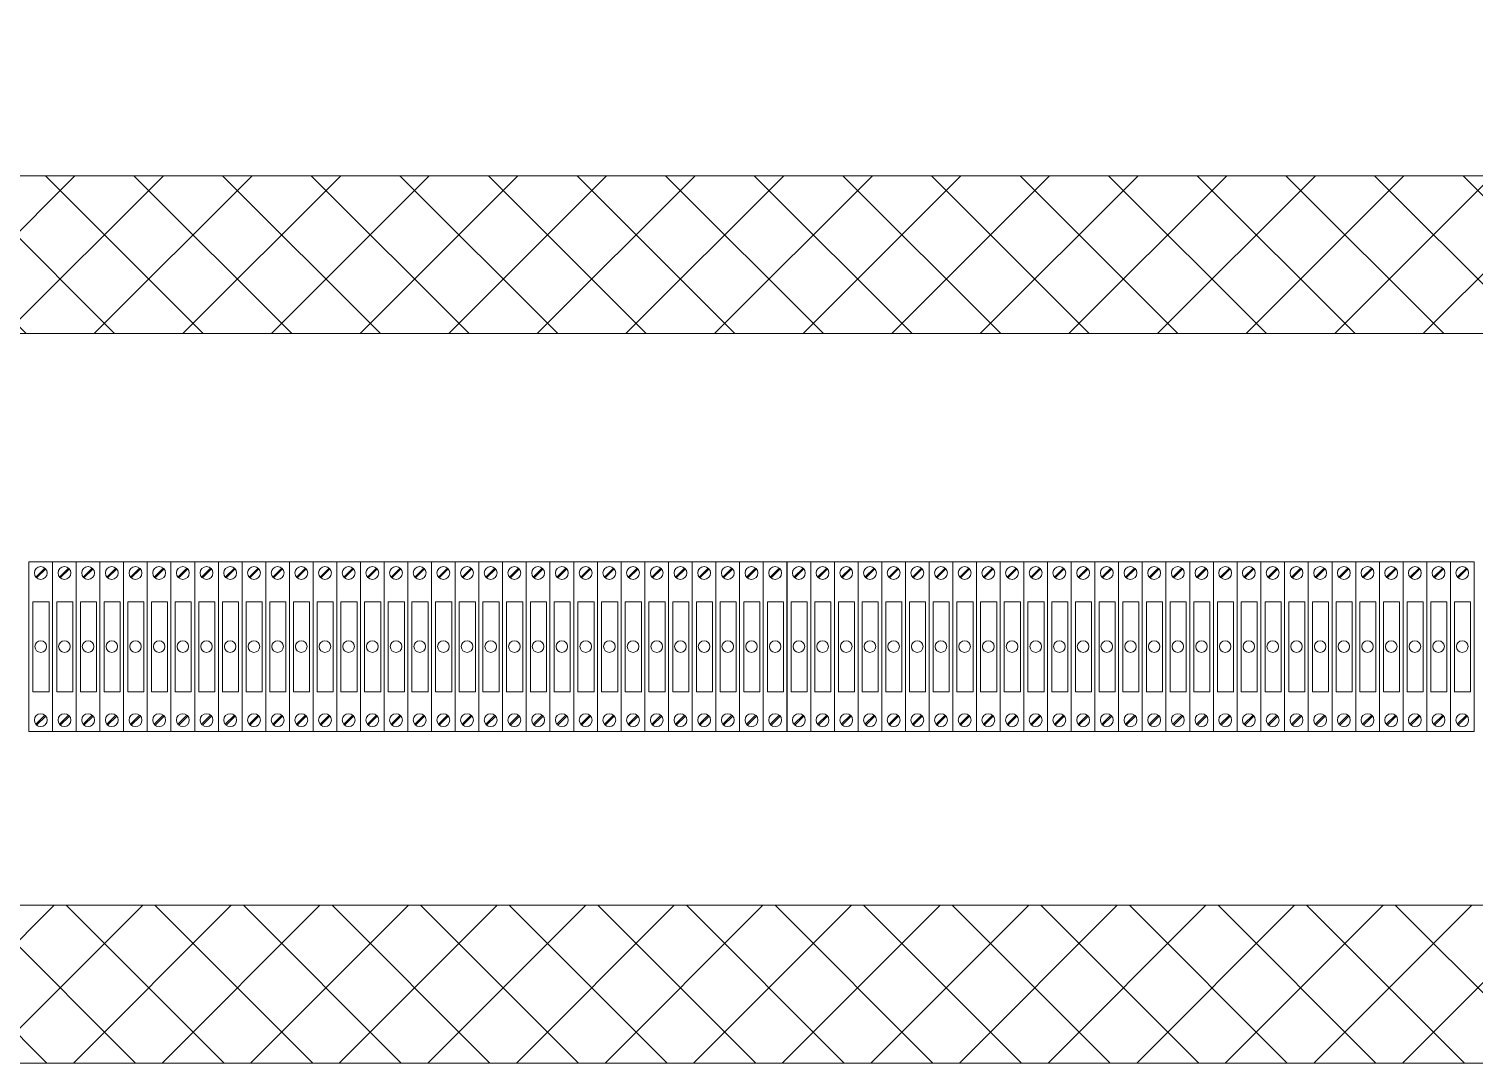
# Model space of a CAD drawing. Header units: millimetres. Extents: x 32626 to 72822, y 60047 to 123188.
# Drawn here: x 38985.6 to 39205.3, y 64582.1 to 64739.4 of the extents above; entities that cross this region are included whole.
import ezdxf

# ---------------------------------------------------------------- set-up
doc = ezdxf.new("R2010")
doc.units = ezdxf.units.MM
doc.header["$LTSCALE"] = 10
doc.layers.add('1轮廓实线层', color=7, linetype='Continuous', lineweight=18)

msp = doc.modelspace()

# ---------------------------------------------------------------- hatches: boundary and pattern name
at = {"layer": '1轮廓实线层'}
h = msp.add_hatch(dxfattribs=at)
h.set_pattern_fill('ANSI37', color=256, scale=3, style=0)
h.set_pattern_definition([(45, (7301.284, -2091.581), (-6.7351921, 6.7351921), []), (135, (7301.284, -2091.581), (-6.7351921, -6.7351921), [])])
h.paths.add_polyline_path([(39458.37, 64582.11), (39458.37, 64827.97), (38724.3, 64827.97), (38724.3, 64582.11)])
h.paths.add_polyline_path([(39434.37, 64606.11), (39434.37, 64693.04), (38748.3, 64693.04), (38748.3, 64606.11)], flags=16)
h.paths.add_polyline_path([(39434.37, 64717.04), (39434.37, 64803.97), (38748.3, 64803.97), (38748.3, 64717.04)], flags=16)

# ---------------------------------------------------------------- linework, layer by layer
for p, q in [((39434.37, 64717.04), (38748.3, 64717.04)), ((39434.37, 64693.04), (38748.3, 64693.04)), ((39194.37, 64606.11), (38748.3, 64606.11)), ((39434.37, 64606.11), (38748.3, 64606.11)), ((39458.37, 64582.11), (38724.3, 64582.11))]:
    msp.add_line(p, q, dxfattribs=at)
at = {"layer": '1轮廓实线层', "lineweight": 13}
for p, q in [((38985.62, 64658.35), (38989.22, 64658.35)), ((38985.62, 64632.55), (38985.62, 64658.35)), ((38989.22, 64658.35), (38989.22, 64632.55)), ((38989.22, 64658.35), (38992.82, 64658.35)), ((38989.22, 64632.55), (38989.22, 64658.35)), ((38992.82, 64658.35), (38992.82, 64632.55)), ((38992.82, 64658.35), (38996.42, 64658.35)), ((38992.82, 64632.55), (38992.82, 64658.35)), ((38996.42, 64658.35), (38996.42, 64632.55)), ((38996.42, 64658.35), (39000.02, 64658.35)), ((38996.42, 64632.55), (38996.42, 64658.35)), ((39000.02, 64658.35), (39000.02, 64632.55)), ((39000.02, 64658.35), (39003.62, 64658.35)), ((39000.02, 64632.55), (39000.02, 64658.35)), ((39003.62, 64658.35), (39003.62, 64632.55)), ((39003.62, 64658.35), (39007.22, 64658.35)), ((39003.62, 64632.55), (39003.62, 64658.35)), ((39007.22, 64658.35), (39007.22, 64632.55)), ((39007.22, 64658.35), (39010.82, 64658.35)), ((39007.22, 64632.55), (39007.22, 64658.35)), ((39010.82, 64658.35), (39010.82, 64632.55)), ((39010.82, 64658.35), (39014.42, 64658.35)), ((39010.82, 64632.55), (39010.82, 64658.35)), ((39014.42, 64658.35), (39014.42, 64632.55)), ((39014.42, 64658.35), (39018.02, 64658.35)), ((39014.42, 64632.55), (39014.42, 64658.35)), ((39018.02, 64658.35), (39018.02, 64632.55)), ((39018.03, 64658.35), (39021.63, 64658.35)), ((39018.03, 64632.55), (39018.03, 64658.35)), ((39021.63, 64658.35), (39021.63, 64632.55)), ((39021.63, 64658.35), (39025.23, 64658.35)), ((39021.63, 64632.55), (39021.63, 64658.35)), ((39025.23, 64658.35), (39025.23, 64632.55)), ((39025.23, 64658.35), (39028.83, 64658.35)), ((39025.23, 64632.55), (39025.23, 64658.35)), ((39028.83, 64658.35), (39028.83, 64632.55)), ((39028.83, 64658.35), (39032.43, 64658.35)), ((39028.83, 64632.55), (39028.83, 64658.35)), ((39032.43, 64658.35), (39032.43, 64632.55)), ((39032.43, 64658.35), (39036.03, 64658.35)), ((39032.43, 64632.55), (39032.43, 64658.35)), ((39036.03, 64658.35), (39036.03, 64632.55)), ((39036.03, 64658.35), (39039.63, 64658.35)), ((39036.03, 64632.55), (39036.03, 64658.35)), ((39039.63, 64658.35), (39039.63, 64632.55)), ((39039.63, 64658.35), (39043.23, 64658.35)), ((39039.63, 64632.55), (39039.63, 64658.35)), ((39043.23, 64658.35), (39043.23, 64632.55)), ((39043.23, 64658.35), (39046.83, 64658.35)), ((39043.23, 64632.55), (39043.23, 64658.35)), ((39046.83, 64658.35), (39046.83, 64632.55)), ((39046.83, 64658.35), (39050.43, 64658.35)), ((39046.83, 64632.55), (39046.83, 64658.35)), ((39050.43, 64658.35), (39050.43, 64632.55)), ((39050.43, 64658.35), (39054.03, 64658.35)), ((39050.43, 64632.55), (39050.43, 64658.35)), ((39054.03, 64658.35), (39054.03, 64632.55)), ((39054.03, 64658.35), (39057.63, 64658.35)), ((39054.03, 64632.55), (39054.03, 64658.35)), ((39057.63, 64658.35), (39057.63, 64632.55)), ((39057.63, 64658.35), (39061.23, 64658.35)), ((39057.63, 64632.55), (39057.63, 64658.35)), ((39061.23, 64658.35), (39061.23, 64632.55)), ((39061.23, 64658.35), (39064.83, 64658.35)), ((39061.23, 64632.55), (39061.23, 64658.35)), ((39064.83, 64658.35), (39064.83, 64632.55)), ((39064.84, 64658.35), (39068.44, 64658.35)), ((39064.84, 64632.55), (39064.84, 64658.35)), ((39068.44, 64658.35), (39068.44, 64632.55)), ((39068.47, 64658.35), (39072.07, 64658.35)), ((39072.07, 64658.35), (39072.07, 64632.55)), ((39072.07, 64658.35), (39075.67, 64658.35)), ((39072.07, 64632.55), (39072.07, 64658.35)), ((39075.67, 64658.35), (39075.67, 64632.55)), ((39075.67, 64658.35), (39079.27, 64658.35)), ((39075.67, 64632.55), (39075.67, 64658.35)), ((39079.27, 64658.35), (39079.27, 64632.55)), ((39079.27, 64658.35), (39082.87, 64658.35)), ((39079.27, 64632.55), (39079.27, 64658.35)), ((39082.87, 64658.35), (39082.87, 64632.55)), ((39082.87, 64658.35), (39086.47, 64658.35)), ((39082.87, 64632.55), (39082.87, 64658.35)), ((39086.47, 64658.35), (39086.47, 64632.55)), ((39086.47, 64658.35), (39090.07, 64658.35)), ((39086.47, 64632.55), (39086.47, 64658.35)), ((39090.07, 64658.35), (39090.07, 64632.55)), ((39090.07, 64658.35), (39093.67, 64658.35)), ((39090.07, 64632.55), (39090.07, 64658.35)), ((39093.67, 64658.35), (39093.67, 64632.55)), ((39093.67, 64658.35), (39097.27, 64658.35)), ((39093.67, 64632.55), (39093.67, 64658.35)), ((39097.27, 64658.35), (39097.27, 64632.55)), ((39097.27, 64658.35), (39100.87, 64658.35)), ((39097.27, 64632.55), (39097.27, 64658.35)), ((39100.87, 64658.35), (39100.87, 64632.55)), ((39100.88, 64658.35), (39104.48, 64658.35)), ((39100.88, 64632.55), (39100.88, 64658.35)), ((39104.48, 64658.35), (39104.48, 64632.55)), ((39104.48, 64658.35), (39108.08, 64658.35)), ((39104.48, 64632.55), (39104.48, 64658.35)), ((39108.08, 64658.35), (39108.08, 64632.55)), ((39108.08, 64658.35), (39111.68, 64658.35)), ((39108.08, 64632.55), (39108.08, 64658.35)), ((39111.68, 64658.35), (39111.68, 64632.55)), ((39111.68, 64658.35), (39115.28, 64658.35)), ((39111.68, 64632.55), (39111.68, 64658.35)), ((39115.28, 64658.35), (39115.28, 64632.55)), ((39115.28, 64658.35), (39118.88, 64658.35)), ((39115.28, 64632.55), (39115.28, 64658.35)), ((39118.88, 64658.35), (39118.88, 64632.55)), ((39118.88, 64658.35), (39122.48, 64658.35)), ((39118.88, 64632.55), (39118.88, 64658.35)), ((39122.48, 64658.35), (39122.48, 64632.55)), ((39122.48, 64658.35), (39126.08, 64658.35)), ((39122.48, 64632.55), (39122.48, 64658.35)), ((39126.08, 64658.35), (39126.08, 64632.55)), ((39126.08, 64658.35), (39129.68, 64658.35)), ((39126.08, 64632.55), (39126.08, 64658.35)), ((39129.68, 64658.35), (39129.68, 64632.55)), ((39129.68, 64658.35), (39133.28, 64658.35)), ((39129.68, 64632.55), (39129.68, 64658.35)), ((39133.28, 64658.35), (39133.28, 64632.55)), ((39133.28, 64658.35), (39136.88, 64658.35)), ((39133.28, 64632.55), (39133.28, 64658.35)), ((39136.88, 64658.35), (39136.88, 64632.55)), ((39136.88, 64658.35), (39140.48, 64658.35)), ((39136.88, 64632.55), (39136.88, 64658.35)), ((39140.48, 64658.35), (39140.48, 64632.55)), ((39140.48, 64658.35), (39144.08, 64658.35)), ((39140.48, 64632.55), (39140.48, 64658.35)), ((39144.08, 64658.35), (39144.08, 64632.55)), ((39144.09, 64632.55), (39144.09, 64658.35)), ((39144.09, 64658.35), (39147.69, 64658.35)), ((39144.09, 64632.55), (39144.09, 64658.35)), ((39147.69, 64658.35), (39147.69, 64632.55)), ((39147.69, 64658.35), (39151.29, 64658.35)), ((39147.69, 64632.55), (39147.69, 64658.35)), ((39151.29, 64658.35), (39151.29, 64632.55)), ((39151.29, 64658.35), (39154.89, 64658.35)), ((39151.29, 64632.55), (39151.29, 64658.35)), ((39154.89, 64658.35), (39154.89, 64632.55)), ((39154.89, 64658.35), (39158.49, 64658.35)), ((39154.89, 64632.55), (39154.89, 64658.35)), ((39158.49, 64658.35), (39158.49, 64632.55)), ((39158.49, 64658.35), (39162.09, 64658.35)), ((39158.49, 64632.55), (39158.49, 64658.35)), ((39162.09, 64658.35), (39162.09, 64632.55)), ((39162.09, 64658.35), (39165.69, 64658.35)), ((39162.09, 64632.55), (39162.09, 64658.35)), ((39165.69, 64658.35), (39165.69, 64632.55)), ((39165.69, 64658.35), (39169.29, 64658.35)), ((39165.69, 64632.55), (39165.69, 64658.35)), ((39169.29, 64658.35), (39169.29, 64632.55)), ((39169.29, 64658.35), (39172.89, 64658.35)), ((39169.29, 64632.55), (39169.29, 64658.35)), ((39172.89, 64658.35), (39172.89, 64632.55)), ((39172.92, 64658.35), (39176.52, 64658.35)), ((39176.52, 64658.35), (39176.52, 64632.55)), ((39176.53, 64658.35), (39180.13, 64658.35)), ((39176.53, 64632.55), (39176.53, 64658.35)), ((39180.13, 64658.35), (39180.13, 64632.55)), ((39180.13, 64658.35), (39183.73, 64658.35)), ((39180.13, 64632.55), (39180.13, 64658.35)), ((39183.73, 64658.35), (39183.73, 64632.55)), ((39183.73, 64658.35), (39187.33, 64658.35)), ((39183.73, 64632.55), (39183.73, 64658.35)), ((39187.33, 64658.35), (39187.33, 64632.55)), ((39187.33, 64658.35), (39190.93, 64658.35)), ((39187.33, 64632.55), (39187.33, 64658.35)), ((39190.93, 64658.35), (39190.93, 64632.55)), ((39190.93, 64658.35), (39194.53, 64658.35)), ((39190.93, 64632.55), (39190.93, 64658.35)), ((39194.53, 64658.35), (39194.53, 64632.55)), ((39194.53, 64658.35), (39198.13, 64658.35)), ((39194.53, 64632.55), (39194.53, 64658.35)), ((39198.13, 64658.35), (39198.13, 64632.55)), ((39198.13, 64658.35), (39201.73, 64658.35)), ((39198.13, 64632.55), (39198.13, 64658.35)), ((39201.73, 64658.35), (39201.73, 64632.55)), ((39201.73, 64658.35), (39205.33, 64658.35)), ((39201.73, 64632.55), (39201.73, 64658.35)), ((39205.33, 64658.35), (39205.33, 64632.55)), ((38986.67, 64656.01), (38988.05, 64657.39)), ((38986.79, 64655.89), (38988.17, 64657.27)), ((38990.27, 64656.01), (38991.65, 64657.39)), ((38990.39, 64655.89), (38991.77, 64657.27)), ((38993.87, 64656.01), (38995.25, 64657.39)), ((38993.99, 64655.89), (38995.37, 64657.27)), ((38997.47, 64656.01), (38998.85, 64657.39)), ((38997.59, 64655.89), (38998.97, 64657.27)), ((39001.07, 64656.01), (39002.45, 64657.39)), ((39001.19, 64655.89), (39002.57, 64657.27)), ((39004.67, 64656.01), (39006.05, 64657.39)), ((39004.79, 64655.89), (39006.17, 64657.27)), ((39008.27, 64656.01), (39009.65, 64657.39)), ((39008.39, 64655.89), (39009.77, 64657.27)), ((39011.87, 64656.01), (39013.25, 64657.39)), ((39011.99, 64655.89), (39013.37, 64657.27)), ((39015.47, 64656.01), (39016.85, 64657.39)), ((39015.6, 64655.89), (39016.97, 64657.27)), ((39019.08, 64656.01), (39020.45, 64657.39)), ((39019.2, 64655.89), (39020.58, 64657.27)), ((39022.68, 64656.01), (39024.06, 64657.39)), ((39022.8, 64655.89), (39024.18, 64657.27)), ((39026.28, 64656.01), (39027.66, 64657.39)), ((39026.4, 64655.89), (39027.78, 64657.27)), ((39029.88, 64656.01), (39031.26, 64657.39)), ((39030, 64655.89), (39031.38, 64657.27)), ((39033.48, 64656.01), (39034.86, 64657.39)), ((39033.6, 64655.89), (39034.98, 64657.27)), ((39037.08, 64656.01), (39038.46, 64657.39)), ((39037.2, 64655.89), (39038.58, 64657.27)), ((39040.68, 64656.01), (39042.06, 64657.39)), ((39040.8, 64655.89), (39042.18, 64657.27)), ((39044.28, 64656.01), (39045.66, 64657.39)), ((39044.4, 64655.89), (39045.78, 64657.27)), ((39047.88, 64656.01), (39049.26, 64657.39)), ((39048, 64655.89), (39049.38, 64657.27)), ((39051.48, 64656.01), (39052.86, 64657.39)), ((39051.6, 64655.89), (39052.98, 64657.27)), ((39055.08, 64656.01), (39056.46, 64657.39)), ((39055.2, 64655.89), (39056.58, 64657.27)), ((39058.68, 64656.01), (39060.06, 64657.39)), ((39058.81, 64655.89), (39060.18, 64657.27)), ((39062.29, 64656.01), (39063.66, 64657.39)), ((39062.41, 64655.89), (39063.79, 64657.27)), ((39065.89, 64656.01), (39067.26, 64657.39)), ((39066.01, 64655.89), (39067.39, 64657.27)), ((39069.52, 64656.01), (39070.9, 64657.39)), ((39069.64, 64655.89), (39071.02, 64657.27)), ((39073.12, 64656.01), (39074.5, 64657.39)), ((39073.24, 64655.89), (39074.62, 64657.27)), ((39076.72, 64656.01), (39078.1, 64657.39)), ((39076.84, 64655.89), (39078.22, 64657.27)), ((39080.32, 64656.01), (39081.7, 64657.39)), ((39080.44, 64655.89), (39081.82, 64657.27)), ((39083.92, 64656.01), (39085.3, 64657.39)), ((39084.04, 64655.89), (39085.42, 64657.27)), ((39087.52, 64656.01), (39088.9, 64657.39)), ((39087.64, 64655.89), (39089.02, 64657.27)), ((39091.12, 64656.01), (39092.5, 64657.39)), ((39091.24, 64655.89), (39092.62, 64657.27)), ((39094.72, 64656.01), (39096.1, 64657.39)), ((39094.85, 64655.89), (39096.22, 64657.27)), ((39098.33, 64656.01), (39099.7, 64657.39)), ((39098.45, 64655.89), (39099.83, 64657.27)), ((39101.93, 64656.01), (39103.31, 64657.39)), ((39102.05, 64655.89), (39103.43, 64657.27)), ((39105.53, 64656.01), (39106.91, 64657.39)), ((39105.65, 64655.89), (39107.03, 64657.27)), ((39109.13, 64656.01), (39110.51, 64657.39)), ((39109.25, 64655.89), (39110.63, 64657.27)), ((39112.73, 64656.01), (39114.11, 64657.39)), ((39112.85, 64655.89), (39114.23, 64657.27)), ((39116.33, 64656.01), (39117.71, 64657.39)), ((39116.45, 64655.89), (39117.83, 64657.27)), ((39119.93, 64656.01), (39121.31, 64657.39)), ((39120.05, 64655.89), (39121.43, 64657.27)), ((39123.53, 64656.01), (39124.91, 64657.39)), ((39123.65, 64655.89), (39125.03, 64657.27)), ((39127.13, 64656.01), (39128.51, 64657.39)), ((39127.25, 64655.89), (39128.63, 64657.27)), ((39130.73, 64656.01), (39132.11, 64657.39)), ((39130.85, 64655.89), (39132.23, 64657.27)), ((39134.33, 64656.01), (39135.71, 64657.39)), ((39134.45, 64655.89), (39135.83, 64657.27)), ((39137.93, 64656.01), (39139.31, 64657.39)), ((39138.05, 64655.89), (39139.43, 64657.27)), ((39141.53, 64656.01), (39142.91, 64657.39)), ((39141.66, 64655.89), (39143.03, 64657.27)), ((39145.14, 64656.01), (39146.52, 64657.39)), ((39145.26, 64655.89), (39146.64, 64657.27)), ((39148.74, 64656.01), (39150.12, 64657.39)), ((39148.86, 64655.89), (39150.24, 64657.27)), ((39152.34, 64656.01), (39153.72, 64657.39)), ((39152.46, 64655.89), (39153.84, 64657.27)), ((39155.94, 64656.01), (39157.32, 64657.39)), ((39156.06, 64655.89), (39157.44, 64657.27)), ((39159.54, 64656.01), (39160.92, 64657.39)), ((39159.66, 64655.89), (39161.04, 64657.27)), ((39163.14, 64656.01), (39164.52, 64657.39)), ((39163.26, 64655.89), (39164.64, 64657.27)), ((39166.74, 64656.01), (39168.12, 64657.39)), ((39166.86, 64655.89), (39168.24, 64657.27)), ((39170.34, 64656.01), (39171.72, 64657.39)), ((39170.46, 64655.89), (39171.84, 64657.27)), ((39173.97, 64656.01), (39175.35, 64657.39)), ((39174.1, 64655.89), (39175.47, 64657.27)), ((39177.58, 64656.01), (39178.95, 64657.39)), ((39177.7, 64655.89), (39179.08, 64657.27)), ((39181.18, 64656.01), (39182.56, 64657.39)), ((39181.3, 64655.89), (39182.68, 64657.27)), ((39184.78, 64656.01), (39186.16, 64657.39)), ((39184.9, 64655.89), (39186.28, 64657.27)), ((39188.38, 64656.01), (39189.76, 64657.39)), ((39188.5, 64655.89), (39189.88, 64657.27)), ((39191.98, 64656.01), (39193.36, 64657.39)), ((39192.1, 64655.89), (39193.48, 64657.27)), ((39195.58, 64656.01), (39196.96, 64657.39)), ((39195.7, 64655.89), (39197.08, 64657.27)), ((39199.18, 64656.01), (39200.56, 64657.39)), ((39199.3, 64655.89), (39200.68, 64657.27)), ((39202.78, 64656.01), (39204.16, 64657.39)), ((39202.9, 64655.89), (39204.28, 64657.27)), ((38986.67, 64633.63), (38988.05, 64635.01)), ((38986.79, 64633.51), (38988.17, 64634.89)), ((38990.27, 64633.63), (38991.65, 64635.01)), ((38990.39, 64633.51), (38991.77, 64634.89)), ((38993.87, 64633.63), (38995.25, 64635.01)), ((38993.99, 64633.51), (38995.37, 64634.89)), ((38997.47, 64633.63), (38998.85, 64635.01)), ((38997.59, 64633.51), (38998.97, 64634.89)), ((39001.07, 64633.63), (39002.45, 64635.01)), ((39001.19, 64633.51), (39002.57, 64634.89)), ((39004.67, 64633.63), (39006.05, 64635.01)), ((39004.79, 64633.51), (39006.17, 64634.89)), ((39008.27, 64633.63), (39009.65, 64635.01)), ((39008.39, 64633.51), (39009.77, 64634.89)), ((39011.87, 64633.63), (39013.25, 64635.01)), ((39011.99, 64633.51), (39013.37, 64634.89)), ((39015.47, 64633.63), (39016.85, 64635.01)), ((39015.6, 64633.51), (39016.97, 64634.89)), ((39019.08, 64633.63), (39020.45, 64635.01)), ((39019.2, 64633.51), (39020.58, 64634.89)), ((39022.68, 64633.63), (39024.06, 64635.01)), ((39022.8, 64633.51), (39024.18, 64634.89)), ((39026.28, 64633.63), (39027.66, 64635.01)), ((39026.4, 64633.51), (39027.78, 64634.89)), ((39029.88, 64633.63), (39031.26, 64635.01)), ((39030, 64633.51), (39031.38, 64634.89)), ((39033.48, 64633.63), (39034.86, 64635.01)), ((39033.6, 64633.51), (39034.98, 64634.89)), ((39037.08, 64633.63), (39038.46, 64635.01)), ((39037.2, 64633.51), (39038.58, 64634.89)), ((39040.68, 64633.63), (39042.06, 64635.01)), ((39040.8, 64633.51), (39042.18, 64634.89)), ((39044.28, 64633.63), (39045.66, 64635.01)), ((39044.4, 64633.51), (39045.78, 64634.89)), ((39047.88, 64633.63), (39049.26, 64635.01)), ((39048, 64633.51), (39049.38, 64634.89)), ((39051.48, 64633.63), (39052.86, 64635.01)), ((39051.6, 64633.51), (39052.98, 64634.89)), ((39055.08, 64633.63), (39056.46, 64635.01)), ((39055.2, 64633.51), (39056.58, 64634.89)), ((39058.68, 64633.63), (39060.06, 64635.01)), ((39058.81, 64633.51), (39060.18, 64634.89)), ((39062.29, 64633.63), (39063.66, 64635.01)), ((39062.41, 64633.51), (39063.79, 64634.89)), ((39065.89, 64633.63), (39067.26, 64635.01)), ((39066.01, 64633.51), (39067.39, 64634.89)), ((39069.52, 64633.63), (39070.9, 64635.01)), ((39069.64, 64633.51), (39071.02, 64634.89)), ((39073.12, 64633.63), (39074.5, 64635.01)), ((39073.24, 64633.51), (39074.62, 64634.89)), ((39076.72, 64633.63), (39078.1, 64635.01)), ((39076.84, 64633.51), (39078.22, 64634.89)), ((39080.32, 64633.63), (39081.7, 64635.01)), ((39080.44, 64633.51), (39081.82, 64634.89)), ((39083.92, 64633.63), (39085.3, 64635.01)), ((39084.04, 64633.51), (39085.42, 64634.89)), ((39087.52, 64633.63), (39088.9, 64635.01)), ((39087.64, 64633.51), (39089.02, 64634.89)), ((39091.12, 64633.63), (39092.5, 64635.01)), ((39091.24, 64633.51), (39092.62, 64634.89)), ((39094.72, 64633.63), (39096.1, 64635.01)), ((39094.85, 64633.51), (39096.22, 64634.89)), ((39098.33, 64633.63), (39099.7, 64635.01)), ((39098.45, 64633.51), (39099.83, 64634.89)), ((39101.93, 64633.63), (39103.31, 64635.01)), ((39102.05, 64633.51), (39103.43, 64634.89)), ((39105.53, 64633.63), (39106.91, 64635.01)), ((39105.65, 64633.51), (39107.03, 64634.89)), ((39109.13, 64633.63), (39110.51, 64635.01)), ((39109.25, 64633.51), (39110.63, 64634.89)), ((39112.73, 64633.63), (39114.11, 64635.01)), ((39112.85, 64633.51), (39114.23, 64634.89)), ((39116.33, 64633.63), (39117.71, 64635.01)), ((39116.45, 64633.51), (39117.83, 64634.89)), ((39119.93, 64633.63), (39121.31, 64635.01)), ((39120.05, 64633.51), (39121.43, 64634.89)), ((39123.53, 64633.63), (39124.91, 64635.01)), ((39123.65, 64633.51), (39125.03, 64634.89)), ((39127.13, 64633.63), (39128.51, 64635.01)), ((39127.25, 64633.51), (39128.63, 64634.89)), ((39130.73, 64633.63), (39132.11, 64635.01)), ((39130.85, 64633.51), (39132.23, 64634.89)), ((39134.33, 64633.63), (39135.71, 64635.01)), ((39134.45, 64633.51), (39135.83, 64634.89)), ((39137.93, 64633.63), (39139.31, 64635.01)), ((39138.05, 64633.51), (39139.43, 64634.89)), ((39141.53, 64633.63), (39142.91, 64635.01)), ((39141.66, 64633.51), (39143.03, 64634.89)), ((39145.14, 64633.63), (39146.52, 64635.01)), ((39145.26, 64633.51), (39146.64, 64634.89)), ((39148.74, 64633.63), (39150.12, 64635.01)), ((39148.86, 64633.51), (39150.24, 64634.89)), ((39152.34, 64633.63), (39153.72, 64635.01)), ((39152.46, 64633.51), (39153.84, 64634.89)), ((39155.94, 64633.63), (39157.32, 64635.01)), ((39156.06, 64633.51), (39157.44, 64634.89)), ((39159.54, 64633.63), (39160.92, 64635.01)), ((39159.66, 64633.51), (39161.04, 64634.89)), ((39163.14, 64633.63), (39164.52, 64635.01)), ((39163.26, 64633.51), (39164.64, 64634.89)), ((39166.74, 64633.63), (39168.12, 64635.01)), ((39166.86, 64633.51), (39168.24, 64634.89)), ((39170.34, 64633.63), (39171.72, 64635.01)), ((39170.46, 64633.51), (39171.84, 64634.89)), ((39173.97, 64633.63), (39175.35, 64635.01)), ((39174.1, 64633.51), (39175.47, 64634.89)), ((39177.58, 64633.63), (39178.95, 64635.01)), ((39177.7, 64633.51), (39179.08, 64634.89)), ((39181.18, 64633.63), (39182.56, 64635.01)), ((39181.3, 64633.51), (39182.68, 64634.89)), ((39184.78, 64633.63), (39186.16, 64635.01)), ((39184.9, 64633.51), (39186.28, 64634.89)), ((39188.38, 64633.63), (39189.76, 64635.01)), ((39188.5, 64633.51), (39189.88, 64634.89)), ((39191.98, 64633.63), (39193.36, 64635.01)), ((39192.1, 64633.51), (39193.48, 64634.89)), ((39195.58, 64633.63), (39196.96, 64635.01)), ((39195.7, 64633.51), (39197.08, 64634.89)), ((39199.18, 64633.63), (39200.56, 64635.01)), ((39199.3, 64633.51), (39200.68, 64634.89)), ((39202.78, 64633.63), (39204.16, 64635.01)), ((39202.9, 64633.51), (39204.28, 64634.89)), ((38989.22, 64632.55), (38985.62, 64632.55)), ((38992.82, 64632.55), (38989.22, 64632.55)), ((38996.42, 64632.55), (38992.82, 64632.55)), ((39000.02, 64632.55), (38996.42, 64632.55)), ((39003.62, 64632.55), (39000.02, 64632.55)), ((39007.22, 64632.55), (39003.62, 64632.55)), ((39010.82, 64632.55), (39007.22, 64632.55)), ((39014.42, 64632.55), (39010.82, 64632.55)), ((39018.02, 64632.55), (39014.42, 64632.55)), ((39021.63, 64632.55), (39018.03, 64632.55)), ((39025.23, 64632.55), (39021.63, 64632.55)), ((39028.83, 64632.55), (39025.23, 64632.55)), ((39032.43, 64632.55), (39028.83, 64632.55)), ((39036.03, 64632.55), (39032.43, 64632.55)), ((39039.63, 64632.55), (39036.03, 64632.55)), ((39043.23, 64632.55), (39039.63, 64632.55)), ((39046.83, 64632.55), (39043.23, 64632.55)), ((39050.43, 64632.55), (39046.83, 64632.55)), ((39054.03, 64632.55), (39050.43, 64632.55)), ((39057.63, 64632.55), (39054.03, 64632.55)), ((39061.23, 64632.55), (39057.63, 64632.55)), ((39064.83, 64632.55), (39061.23, 64632.55)), ((39068.44, 64632.55), (39064.84, 64632.55)), ((39072.07, 64632.55), (39068.47, 64632.55)), ((39075.67, 64632.55), (39072.07, 64632.55)), ((39079.27, 64632.55), (39075.67, 64632.55)), ((39082.87, 64632.55), (39079.27, 64632.55)), ((39086.47, 64632.55), (39082.87, 64632.55)), ((39090.07, 64632.55), (39086.47, 64632.55)), ((39093.67, 64632.55), (39090.07, 64632.55)), ((39097.27, 64632.55), (39093.67, 64632.55)), ((39100.87, 64632.55), (39097.27, 64632.55)), ((39104.48, 64632.55), (39100.88, 64632.55)), ((39108.08, 64632.55), (39104.48, 64632.55)), ((39111.68, 64632.55), (39108.08, 64632.55)), ((39115.28, 64632.55), (39111.68, 64632.55)), ((39118.88, 64632.55), (39115.28, 64632.55)), ((39122.48, 64632.55), (39118.88, 64632.55)), ((39126.08, 64632.55), (39122.48, 64632.55)), ((39129.68, 64632.55), (39126.08, 64632.55)), ((39133.28, 64632.55), (39129.68, 64632.55)), ((39136.88, 64632.55), (39133.28, 64632.55)), ((39140.48, 64632.55), (39136.88, 64632.55)), ((39144.08, 64632.55), (39140.48, 64632.55)), ((39147.69, 64632.55), (39144.09, 64632.55)), ((39151.29, 64632.55), (39147.69, 64632.55)), ((39154.89, 64632.55), (39151.29, 64632.55)), ((39158.49, 64632.55), (39154.89, 64632.55)), ((39162.09, 64632.55), (39158.49, 64632.55)), ((39165.69, 64632.55), (39162.09, 64632.55)), ((39169.29, 64632.55), (39165.69, 64632.55)), ((39172.89, 64632.55), (39169.29, 64632.55)), ((39176.52, 64632.55), (39172.92, 64632.55)), ((39180.13, 64632.55), (39176.53, 64632.55)), ((39183.73, 64632.55), (39180.13, 64632.55)), ((39187.33, 64632.55), (39183.73, 64632.55)), ((39190.93, 64632.55), (39187.33, 64632.55)), ((39194.53, 64632.55), (39190.93, 64632.55)), ((39198.13, 64632.55), (39194.53, 64632.55)), ((39201.73, 64632.55), (39198.13, 64632.55)), ((39205.33, 64632.55), (39201.73, 64632.55))]:
    msp.add_line(p, q, dxfattribs=at)
for points in [[(38986.24, 64652.25), (38988.69, 64652.25), (38988.69, 64638.59), (38986.24, 64638.59)], [(38989.84, 64652.25), (38992.29, 64652.25), (38992.29, 64638.59), (38989.84, 64638.59)], [(38993.44, 64652.25), (38995.89, 64652.25), (38995.89, 64638.59), (38993.44, 64638.59)], [(38997.04, 64652.25), (38999.49, 64652.25), (38999.49, 64638.59), (38997.04, 64638.59)], [(39000.64, 64652.25), (39003.09, 64652.25), (39003.09, 64638.59), (39000.64, 64638.59)], [(39004.24, 64652.25), (39006.69, 64652.25), (39006.69, 64638.59), (39004.24, 64638.59)], [(39007.84, 64652.25), (39010.29, 64652.25), (39010.29, 64638.59), (39007.84, 64638.59)], [(39011.44, 64652.25), (39013.89, 64652.25), (39013.89, 64638.59), (39011.44, 64638.59)], [(39015.05, 64652.25), (39017.49, 64652.25), (39017.49, 64638.59), (39015.05, 64638.59)], [(39018.65, 64652.25), (39021.09, 64652.25), (39021.09, 64638.59), (39018.65, 64638.59)], [(39022.25, 64652.25), (39024.7, 64652.25), (39024.7, 64638.59), (39022.25, 64638.59)], [(39025.85, 64652.25), (39028.3, 64652.25), (39028.3, 64638.59), (39025.85, 64638.59)], [(39029.45, 64652.25), (39031.9, 64652.25), (39031.9, 64638.59), (39029.45, 64638.59)], [(39033.05, 64652.25), (39035.5, 64652.25), (39035.5, 64638.59), (39033.05, 64638.59)], [(39036.65, 64652.25), (39039.1, 64652.25), (39039.1, 64638.59), (39036.65, 64638.59)], [(39040.25, 64652.25), (39042.7, 64652.25), (39042.7, 64638.59), (39040.25, 64638.59)], [(39043.85, 64652.25), (39046.3, 64652.25), (39046.3, 64638.59), (39043.85, 64638.59)], [(39047.45, 64652.25), (39049.9, 64652.25), (39049.9, 64638.59), (39047.45, 64638.59)], [(39051.05, 64652.25), (39053.5, 64652.25), (39053.5, 64638.59), (39051.05, 64638.59)], [(39054.65, 64652.25), (39057.1, 64652.25), (39057.1, 64638.59), (39054.65, 64638.59)], [(39058.25, 64652.25), (39060.7, 64652.25), (39060.7, 64638.59), (39058.25, 64638.59)], [(39061.86, 64652.25), (39064.3, 64652.25), (39064.3, 64638.59), (39061.86, 64638.59)], [(39065.46, 64652.25), (39067.9, 64652.25), (39067.9, 64638.59), (39065.46, 64638.59)], [(39069.09, 64652.25), (39071.54, 64652.25), (39071.54, 64638.59), (39069.09, 64638.59)], [(39072.69, 64652.25), (39075.14, 64652.25), (39075.14, 64638.59), (39072.69, 64638.59)], [(39076.29, 64652.25), (39078.74, 64652.25), (39078.74, 64638.59), (39076.29, 64638.59)], [(39079.89, 64652.25), (39082.34, 64652.25), (39082.34, 64638.59), (39079.89, 64638.59)], [(39083.49, 64652.25), (39085.94, 64652.25), (39085.94, 64638.59), (39083.49, 64638.59)], [(39087.09, 64652.25), (39089.54, 64652.25), (39089.54, 64638.59), (39087.09, 64638.59)], [(39090.69, 64652.25), (39093.14, 64652.25), (39093.14, 64638.59), (39090.69, 64638.59)], [(39094.3, 64652.25), (39096.74, 64652.25), (39096.74, 64638.59), (39094.3, 64638.59)], [(39097.9, 64652.25), (39100.34, 64652.25), (39100.34, 64638.59), (39097.9, 64638.59)], [(39101.5, 64652.25), (39103.94, 64652.25), (39103.94, 64638.59), (39101.5, 64638.59)], [(39105.1, 64652.25), (39107.55, 64652.25), (39107.55, 64638.59), (39105.1, 64638.59)], [(39108.7, 64652.25), (39111.15, 64652.25), (39111.15, 64638.59), (39108.7, 64638.59)], [(39112.3, 64652.25), (39114.75, 64652.25), (39114.75, 64638.59), (39112.3, 64638.59)], [(39115.9, 64652.25), (39118.35, 64652.25), (39118.35, 64638.59), (39115.9, 64638.59)], [(39119.5, 64652.25), (39121.95, 64652.25), (39121.95, 64638.59), (39119.5, 64638.59)], [(39123.1, 64652.25), (39125.55, 64652.25), (39125.55, 64638.59), (39123.1, 64638.59)], [(39126.7, 64652.25), (39129.15, 64652.25), (39129.15, 64638.59), (39126.7, 64638.59)], [(39130.3, 64652.25), (39132.75, 64652.25), (39132.75, 64638.59), (39130.3, 64638.59)], [(39133.9, 64652.25), (39136.35, 64652.25), (39136.35, 64638.59), (39133.9, 64638.59)], [(39137.5, 64652.25), (39139.95, 64652.25), (39139.95, 64638.59), (39137.5, 64638.59)], [(39141.11, 64652.25), (39143.55, 64652.25), (39143.55, 64638.59), (39141.11, 64638.59)], [(39144.71, 64652.25), (39147.16, 64652.25), (39147.16, 64638.59), (39144.71, 64638.59)], [(39148.31, 64652.25), (39150.76, 64652.25), (39150.76, 64638.59), (39148.31, 64638.59)], [(39151.91, 64652.25), (39154.36, 64652.25), (39154.36, 64638.59), (39151.91, 64638.59)], [(39155.51, 64652.25), (39157.96, 64652.25), (39157.96, 64638.59), (39155.51, 64638.59)], [(39159.11, 64652.25), (39161.56, 64652.25), (39161.56, 64638.59), (39159.11, 64638.59)], [(39162.71, 64652.25), (39165.16, 64652.25), (39165.16, 64638.59), (39162.71, 64638.59)], [(39166.31, 64652.25), (39168.76, 64652.25), (39168.76, 64638.59), (39166.31, 64638.59)], [(39169.91, 64652.25), (39172.36, 64652.25), (39172.36, 64638.59), (39169.91, 64638.59)], [(39173.55, 64652.25), (39175.99, 64652.25), (39175.99, 64638.59), (39173.55, 64638.59)], [(39177.15, 64652.25), (39179.59, 64652.25), (39179.59, 64638.59), (39177.15, 64638.59)], [(39180.75, 64652.25), (39183.2, 64652.25), (39183.2, 64638.59), (39180.75, 64638.59)], [(39184.35, 64652.25), (39186.8, 64652.25), (39186.8, 64638.59), (39184.35, 64638.59)], [(39187.95, 64652.25), (39190.4, 64652.25), (39190.4, 64638.59), (39187.95, 64638.59)], [(39191.55, 64652.25), (39194, 64652.25), (39194, 64638.59), (39191.55, 64638.59)], [(39195.15, 64652.25), (39197.6, 64652.25), (39197.6, 64638.59), (39195.15, 64638.59)], [(39198.75, 64652.25), (39201.2, 64652.25), (39201.2, 64638.59), (39198.75, 64638.59)], [(39202.35, 64652.25), (39204.8, 64652.25), (39204.8, 64638.59), (39202.35, 64638.59)]]:
    msp.add_lwpolyline(points, close=True, dxfattribs=at)
for centre, radius in [((38987.42, 64656.64), 0.975), ((38991.02, 64656.64), 0.975), ((38994.62, 64656.64), 0.975), ((38998.22, 64656.64), 0.975), ((39001.82, 64656.64), 0.975), ((39005.42, 64656.64), 0.975), ((39009.02, 64656.64), 0.975), ((39012.62, 64656.64), 0.975), ((39016.22, 64656.64), 0.975), ((39019.83, 64656.64), 0.975), ((39023.43, 64656.64), 0.975), ((39027.03, 64656.64), 0.975), ((39030.63, 64656.64), 0.975), ((39034.23, 64656.64), 0.975), ((39037.83, 64656.64), 0.975), ((39041.43, 64656.64), 0.975), ((39045.03, 64656.64), 0.975), ((39048.63, 64656.64), 0.975), ((39052.23, 64656.64), 0.975), ((39055.83, 64656.64), 0.975), ((39059.43, 64656.64), 0.975), ((39063.03, 64656.64), 0.975), ((39066.64, 64656.64), 0.975), ((39070.27, 64656.64), 0.975), ((39073.87, 64656.64), 0.975), ((39077.47, 64656.64), 0.975), ((39081.07, 64656.64), 0.975), ((39084.67, 64656.64), 0.975), ((39088.27, 64656.64), 0.975), ((39091.87, 64656.64), 0.975), ((39095.47, 64656.64), 0.975), ((39099.07, 64656.64), 0.975), ((39102.68, 64656.64), 0.975), ((39106.28, 64656.64), 0.975), ((39109.88, 64656.64), 0.975), ((39113.48, 64656.64), 0.975), ((39117.08, 64656.64), 0.975), ((39120.68, 64656.64), 0.975), ((39124.28, 64656.64), 0.975), ((39127.88, 64656.64), 0.975), ((39131.48, 64656.64), 0.975), ((39135.08, 64656.64), 0.975), ((39138.68, 64656.64), 0.975), ((39142.28, 64656.64), 0.975), ((39145.89, 64656.64), 0.975), ((39149.49, 64656.64), 0.975), ((39153.09, 64656.64), 0.975), ((39156.69, 64656.64), 0.975), ((39160.29, 64656.64), 0.975), ((39163.89, 64656.64), 0.975), ((39167.49, 64656.64), 0.975), ((39171.09, 64656.64), 0.975), ((39174.72, 64656.64), 0.975), ((39178.33, 64656.64), 0.975), ((39181.93, 64656.64), 0.975), ((39185.53, 64656.64), 0.975), ((39189.13, 64656.64), 0.975), ((39192.73, 64656.64), 0.975), ((39196.33, 64656.64), 0.975), ((39199.93, 64656.64), 0.975), ((39203.53, 64656.64), 0.975), ((38987.42, 64645.45), 0.881), ((38991.02, 64645.45), 0.881), ((38994.62, 64645.45), 0.881), ((38998.22, 64645.45), 0.881), ((39001.82, 64645.45), 0.881), ((39005.42, 64645.45), 0.881), ((39009.02, 64645.45), 0.881), ((39012.62, 64645.45), 0.881), ((39016.22, 64645.45), 0.881), ((39019.83, 64645.45), 0.881), ((39023.43, 64645.45), 0.881), ((39027.03, 64645.45), 0.881), ((39030.63, 64645.45), 0.881), ((39034.23, 64645.45), 0.881), ((39037.83, 64645.45), 0.881), ((39041.43, 64645.45), 0.881), ((39045.03, 64645.45), 0.881), ((39048.63, 64645.45), 0.881), ((39052.23, 64645.45), 0.881), ((39055.83, 64645.45), 0.881), ((39059.43, 64645.45), 0.881), ((39063.03, 64645.45), 0.881), ((39066.64, 64645.45), 0.881), ((39070.27, 64645.45), 0.881), ((39073.87, 64645.45), 0.881), ((39077.47, 64645.45), 0.881), ((39081.07, 64645.45), 0.881), ((39084.67, 64645.45), 0.881), ((39088.27, 64645.45), 0.881), ((39091.87, 64645.45), 0.881), ((39095.47, 64645.45), 0.881), ((39099.07, 64645.45), 0.881), ((39102.68, 64645.45), 0.881), ((39106.28, 64645.45), 0.881), ((39109.88, 64645.45), 0.881), ((39113.48, 64645.45), 0.881), ((39117.08, 64645.45), 0.881), ((39120.68, 64645.45), 0.881), ((39124.28, 64645.45), 0.881), ((39127.88, 64645.45), 0.881), ((39131.48, 64645.45), 0.881), ((39135.08, 64645.45), 0.881), ((39138.68, 64645.45), 0.881), ((39142.28, 64645.45), 0.881), ((39145.89, 64645.45), 0.881), ((39149.49, 64645.45), 0.881), ((39153.09, 64645.45), 0.881), ((39156.69, 64645.45), 0.881), ((39160.29, 64645.45), 0.881), ((39163.89, 64645.45), 0.881), ((39167.49, 64645.45), 0.881), ((39171.09, 64645.45), 0.881), ((39174.72, 64645.45), 0.881), ((39178.33, 64645.45), 0.881), ((39181.93, 64645.45), 0.881), ((39185.53, 64645.45), 0.881), ((39189.13, 64645.45), 0.881), ((39192.73, 64645.45), 0.881), ((39196.33, 64645.45), 0.881), ((39199.93, 64645.45), 0.881), ((39203.53, 64645.45), 0.881), ((38987.42, 64634.26), 0.975), ((38991.02, 64634.26), 0.975), ((38994.62, 64634.26), 0.975), ((38998.22, 64634.26), 0.975), ((39001.82, 64634.26), 0.975), ((39005.42, 64634.26), 0.975), ((39009.02, 64634.26), 0.975), ((39012.62, 64634.26), 0.975), ((39016.22, 64634.26), 0.975), ((39019.83, 64634.26), 0.975), ((39023.43, 64634.26), 0.975), ((39027.03, 64634.26), 0.975), ((39030.63, 64634.26), 0.975), ((39034.23, 64634.26), 0.975), ((39037.83, 64634.26), 0.975), ((39041.43, 64634.26), 0.975), ((39045.03, 64634.26), 0.975), ((39048.63, 64634.26), 0.975), ((39052.23, 64634.26), 0.975), ((39055.83, 64634.26), 0.975), ((39059.43, 64634.26), 0.975), ((39063.03, 64634.26), 0.975), ((39066.64, 64634.26), 0.975), ((39070.27, 64634.26), 0.975), ((39073.87, 64634.26), 0.975), ((39077.47, 64634.26), 0.975), ((39081.07, 64634.26), 0.975), ((39084.67, 64634.26), 0.975), ((39088.27, 64634.26), 0.975), ((39091.87, 64634.26), 0.975), ((39095.47, 64634.26), 0.975), ((39099.07, 64634.26), 0.975), ((39102.68, 64634.26), 0.975), ((39106.28, 64634.26), 0.975), ((39109.88, 64634.26), 0.975), ((39113.48, 64634.26), 0.975), ((39117.08, 64634.26), 0.975), ((39120.68, 64634.26), 0.975), ((39124.28, 64634.26), 0.975), ((39127.88, 64634.26), 0.975), ((39131.48, 64634.26), 0.975), ((39135.08, 64634.26), 0.975), ((39138.68, 64634.26), 0.975), ((39142.28, 64634.26), 0.975), ((39145.89, 64634.26), 0.975), ((39149.49, 64634.26), 0.975), ((39153.09, 64634.26), 0.975), ((39156.69, 64634.26), 0.975), ((39160.29, 64634.26), 0.975), ((39163.89, 64634.26), 0.975), ((39167.49, 64634.26), 0.975), ((39171.09, 64634.26), 0.975), ((39174.72, 64634.26), 0.975), ((39178.33, 64634.26), 0.975), ((39181.93, 64634.26), 0.975), ((39185.53, 64634.26), 0.975), ((39189.13, 64634.26), 0.975), ((39192.73, 64634.26), 0.975), ((39196.33, 64634.26), 0.975), ((39199.93, 64634.26), 0.975), ((39203.53, 64634.26), 0.975)]:
    msp.add_circle(centre, radius, dxfattribs=at)

doc.saveas('drawing.dxf')
